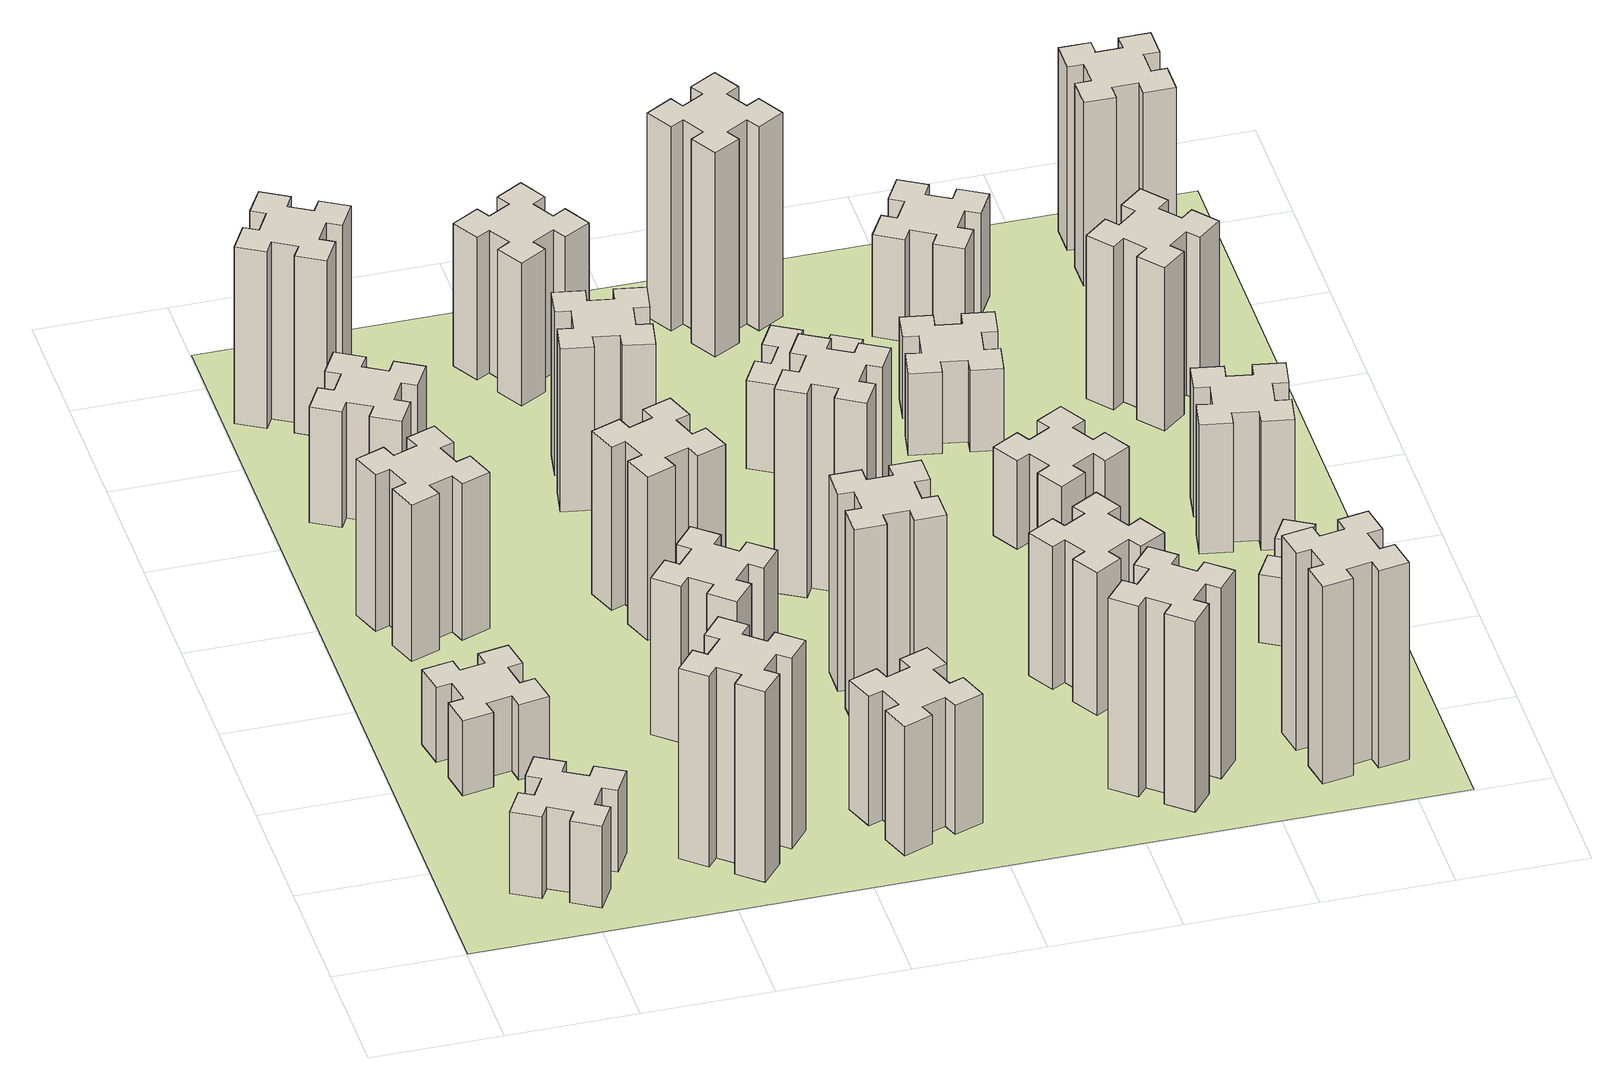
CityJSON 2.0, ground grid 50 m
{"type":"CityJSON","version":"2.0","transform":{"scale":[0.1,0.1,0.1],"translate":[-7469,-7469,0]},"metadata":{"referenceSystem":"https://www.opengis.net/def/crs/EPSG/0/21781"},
"CityObjects":{
"building1":{"type":"Building","attributes":{"class":"1000","function":"1000","usage":"1000","yearOfConstruction":2016,"roofType":"1000","measuredHeight":36,"storeysAboveGround":30,"storeysBelowGround":0},"geometry":[{"type":"Solid","lod":"1","boundaries":[[[[0,1,2,3,4,5,6,7,8,9,10,11,12,13,14,15,16,17,18,19]],[[17,16,20,21]],[[16,15,22,20]],[[15,14,23,22]],[[14,13,24,23]],[[13,12,25,24]],[[12,11,26,25]],[[11,10,27,26]],[[10,9,28,27]],[[9,8,29,28]],[[8,7,30,29]],[[7,6,31,30]],[[6,5,32,31]],[[5,4,33,32]],[[4,3,34,33]],[[3,2,35,34]],[[2,1,36,35]],[[1,0,37,36]],[[0,19,38,37]],[[19,18,39,38]],[[18,17,21,39]],[[24,25,26,27,28,29,30,31,32,33,34,35,36,37,38,39,21,20,22,23]]]]}]},
"building2":{"type":"Building","attributes":{"class":"1000","function":"1000","usage":"1000","yearOfConstruction":2016,"roofType":"1000","measuredHeight":33,"storeysAboveGround":30,"storeysBelowGround":0},"geometry":[{"type":"Solid","lod":"1","boundaries":[[[[40,41,42,43,44,45,46,47,48,49,50,51,52,53,54,55,56,57,58,59]],[[57,56,60,61]],[[56,55,62,60]],[[55,54,63,62]],[[54,53,64,63]],[[53,52,65,64]],[[52,51,66,65]],[[51,50,67,66]],[[50,49,68,67]],[[49,48,69,68]],[[48,47,70,69]],[[47,46,71,70]],[[46,45,72,71]],[[45,44,73,72]],[[44,43,74,73]],[[43,42,75,74]],[[42,41,76,75]],[[41,40,77,76]],[[40,59,78,77]],[[59,58,79,78]],[[58,57,61,79]],[[64,65,66,67,68,69,70,71,72,73,74,75,76,77,78,79,61,60,62,63]]]]}]},
"building3":{"type":"Building","attributes":{"class":"1000","function":"1000","usage":"1000","yearOfConstruction":2016,"roofType":"1000","measuredHeight":69,"storeysAboveGround":30,"storeysBelowGround":0},"geometry":[{"type":"Solid","lod":"1","boundaries":[[[[80,81,82,83,84,85,86,87,88,89,90,91,92,93,94,95,96,97,98,99]],[[97,96,100,101]],[[96,95,102,100]],[[95,94,103,102]],[[94,93,104,103]],[[93,92,105,104]],[[92,91,106,105]],[[91,90,107,106]],[[90,89,108,107]],[[89,88,109,108]],[[88,87,110,109]],[[87,86,111,110]],[[86,85,112,111]],[[85,84,113,112]],[[84,83,114,113]],[[83,82,115,114]],[[82,81,116,115]],[[81,80,117,116]],[[80,99,118,117]],[[99,98,119,118]],[[98,97,101,119]],[[104,105,106,107,108,109,110,111,112,113,114,115,116,117,118,119,101,100,102,103]]]]}]},
"building4":{"type":"Building","attributes":{"class":"1000","function":"1000","usage":"1000","yearOfConstruction":2016,"roofType":"1000","measuredHeight":51,"storeysAboveGround":30,"storeysBelowGround":0},"geometry":[{"type":"Solid","lod":"1","boundaries":[[[[120,121,122,123,124,125,126,127,128,129,130,131,132,133,134,135,136,137,138,139]],[[137,136,140,141]],[[136,135,142,140]],[[135,134,143,142]],[[134,133,144,143]],[[133,132,145,144]],[[132,131,146,145]],[[131,130,147,146]],[[130,129,148,147]],[[129,128,149,148]],[[128,127,150,149]],[[127,126,151,150]],[[126,125,152,151]],[[125,124,153,152]],[[124,123,154,153]],[[123,122,155,154]],[[122,121,156,155]],[[121,120,157,156]],[[120,139,158,157]],[[139,138,159,158]],[[138,137,141,159]],[[144,145,146,147,148,149,150,151,152,153,154,155,156,157,158,159,141,140,142,143]]]]}]},
"building5":{"type":"Building","attributes":{"class":"1000","function":"1000","usage":"1000","yearOfConstruction":2016,"roofType":"1000","measuredHeight":84,"storeysAboveGround":30,"storeysBelowGround":0},"geometry":[{"type":"Solid","lod":"1","boundaries":[[[[160,161,162,163,164,165,166,167,168,169,170,171,172,173,174,175,176,177,178,179]],[[177,176,180,181]],[[176,175,182,180]],[[175,174,183,182]],[[174,173,184,183]],[[173,172,185,184]],[[172,171,186,185]],[[171,170,187,186]],[[170,169,188,187]],[[169,168,189,188]],[[168,167,190,189]],[[167,166,191,190]],[[166,165,192,191]],[[165,164,193,192]],[[164,163,194,193]],[[163,162,195,194]],[[162,161,196,195]],[[161,160,197,196]],[[160,179,198,197]],[[179,178,199,198]],[[178,177,181,199]],[[184,185,186,187,188,189,190,191,192,193,194,195,196,197,198,199,181,180,182,183]]]]}]},
"building6":{"type":"Building","attributes":{"class":"1000","function":"1000","usage":"1000","yearOfConstruction":2016,"roofType":"1000","measuredHeight":78,"storeysAboveGround":30,"storeysBelowGround":0},"geometry":[{"type":"Solid","lod":"1","boundaries":[[[[200,201,202,203,204,205,206,207,208,209,210,211,212,213,214,215,216,217,218,219]],[[217,216,220,221]],[[216,215,222,220]],[[215,214,223,222]],[[214,213,224,223]],[[213,212,225,224]],[[212,211,226,225]],[[211,210,227,226]],[[210,209,228,227]],[[209,208,229,228]],[[208,207,230,229]],[[207,206,231,230]],[[206,205,232,231]],[[205,204,233,232]],[[204,203,234,233]],[[203,202,235,234]],[[202,201,236,235]],[[201,200,237,236]],[[200,219,238,237]],[[219,218,239,238]],[[218,217,221,239]],[[224,225,226,227,228,229,230,231,232,233,234,235,236,237,238,239,221,220,222,223]]]]}]},
"building7":{"type":"Building","attributes":{"class":"1000","function":"1000","usage":"1000","yearOfConstruction":2016,"roofType":"1000","measuredHeight":69,"storeysAboveGround":30,"storeysBelowGround":0},"geometry":[{"type":"Solid","lod":"1","boundaries":[[[[240,241,242,243,244,245,246,247,248,249,250,251,252,253,254,255,256,257,258,259]],[[257,256,260,261]],[[256,255,262,260]],[[255,254,263,262]],[[254,253,264,263]],[[253,252,265,264]],[[252,251,266,265]],[[251,250,267,266]],[[250,249,268,267]],[[249,248,269,268]],[[248,247,270,269]],[[247,246,271,270]],[[246,245,272,271]],[[245,244,273,272]],[[244,243,274,273]],[[243,242,275,274]],[[242,241,276,275]],[[241,240,277,276]],[[240,259,278,277]],[[259,258,279,278]],[[258,257,261,279]],[[264,265,266,267,268,269,270,271,272,273,274,275,276,277,278,279,261,260,262,263]]]]}]},
"building8":{"type":"Building","attributes":{"class":"1000","function":"1000","usage":"1000","yearOfConstruction":2016,"roofType":"1000","measuredHeight":72,"storeysAboveGround":30,"storeysBelowGround":0},"geometry":[{"type":"Solid","lod":"1","boundaries":[[[[280,281,282,283,284,285,286,287,288,289,290,291,292,293,294,295,296,297,298,299]],[[297,296,300,301]],[[296,295,302,300]],[[295,294,303,302]],[[294,293,304,303]],[[293,292,305,304]],[[292,291,306,305]],[[291,290,307,306]],[[290,289,308,307]],[[289,288,309,308]],[[288,287,310,309]],[[287,286,311,310]],[[286,285,312,311]],[[285,284,313,312]],[[284,283,314,313]],[[283,282,315,314]],[[282,281,316,315]],[[281,280,317,316]],[[280,299,318,317]],[[299,298,319,318]],[[298,297,301,319]],[[304,305,306,307,308,309,310,311,312,313,314,315,316,317,318,319,301,300,302,303]]]]}]},
"building9":{"type":"Building","attributes":{"class":"1000","function":"1000","usage":"1000","yearOfConstruction":2016,"roofType":"1000","measuredHeight":57,"storeysAboveGround":30,"storeysBelowGround":0},"geometry":[{"type":"Solid","lod":"1","boundaries":[[[[320,321,322,323,324,325,326,327,328,329,330,331,332,333,334,335,336,337,338,339]],[[337,336,340,341]],[[336,335,342,340]],[[335,334,343,342]],[[334,333,344,343]],[[333,332,345,344]],[[332,331,346,345]],[[331,330,347,346]],[[330,329,348,347]],[[329,328,349,348]],[[328,327,350,349]],[[327,326,351,350]],[[326,325,352,351]],[[325,324,353,352]],[[324,323,354,353]],[[323,322,355,354]],[[322,321,356,355]],[[321,320,357,356]],[[320,339,358,357]],[[339,338,359,358]],[[338,337,341,359]],[[344,345,346,347,348,349,350,351,352,353,354,355,356,357,358,359,341,340,342,343]]]]}]},
"building10":{"type":"Building","attributes":{"class":"1000","function":"1000","usage":"1000","yearOfConstruction":2016,"roofType":"1000","measuredHeight":72,"storeysAboveGround":30,"storeysBelowGround":0},"geometry":[{"type":"Solid","lod":"1","boundaries":[[[[360,361,362,363,364,365,366,367,368,369,370,371,372,373,374,375,376,377,378,379]],[[377,376,380,381]],[[376,375,382,380]],[[375,374,383,382]],[[374,373,384,383]],[[373,372,385,384]],[[372,371,386,385]],[[371,370,387,386]],[[370,369,388,387]],[[369,368,389,388]],[[368,367,390,389]],[[367,366,391,390]],[[366,365,392,391]],[[365,364,393,392]],[[364,363,394,393]],[[363,362,395,394]],[[362,361,396,395]],[[361,360,397,396]],[[360,379,398,397]],[[379,378,399,398]],[[378,377,381,399]],[[384,385,386,387,388,389,390,391,392,393,394,395,396,397,398,399,381,380,382,383]]]]}]},
"building11":{"type":"Building","attributes":{"class":"1000","function":"1000","usage":"1000","yearOfConstruction":2016,"roofType":"1000","measuredHeight":63,"storeysAboveGround":30,"storeysBelowGround":0},"geometry":[{"type":"Solid","lod":"1","boundaries":[[[[400,401,402,403,404,405,406,407,408,409,410,411,412,413,414,415,416,417,418,419]],[[417,416,420,421]],[[416,415,422,420]],[[415,414,423,422]],[[414,413,424,423]],[[413,412,425,424]],[[412,411,426,425]],[[411,410,427,426]],[[410,409,428,427]],[[409,408,429,428]],[[408,407,430,429]],[[407,406,431,430]],[[406,405,432,431]],[[405,404,433,432]],[[404,403,434,433]],[[403,402,435,434]],[[402,401,436,435]],[[401,400,437,436]],[[400,419,438,437]],[[419,418,439,438]],[[418,417,421,439]],[[424,425,426,427,428,429,430,431,432,433,434,435,436,437,438,439,421,420,422,423]]]]}]},
"building12":{"type":"Building","attributes":{"class":"1000","function":"1000","usage":"1000","yearOfConstruction":2016,"roofType":"1000","measuredHeight":87,"storeysAboveGround":30,"storeysBelowGround":0},"geometry":[{"type":"Solid","lod":"1","boundaries":[[[[440,441,442,443,444,445,446,447,448,449,450,451,452,453,454,455,456,457,458,459]],[[457,456,460,461]],[[456,455,462,460]],[[455,454,463,462]],[[454,453,464,463]],[[453,452,465,464]],[[452,451,466,465]],[[451,450,467,466]],[[450,449,468,467]],[[449,448,469,468]],[[448,447,470,469]],[[447,446,471,470]],[[446,445,472,471]],[[445,444,473,472]],[[444,443,474,473]],[[443,442,475,474]],[[442,441,476,475]],[[441,440,477,476]],[[440,459,478,477]],[[459,458,479,478]],[[458,457,461,479]],[[464,465,466,467,468,469,470,471,472,473,474,475,476,477,478,479,461,460,462,463]]]]}]},
"building13":{"type":"Building","attributes":{"class":"1000","function":"1000","usage":"1000","yearOfConstruction":2016,"roofType":"1000","measuredHeight":90,"storeysAboveGround":30,"storeysBelowGround":0},"geometry":[{"type":"Solid","lod":"1","boundaries":[[[[480,481,482,483,484,485,486,487,488,489,490,491,492,493,494,495,496,497,498,499]],[[497,496,500,501]],[[496,495,502,500]],[[495,494,503,502]],[[494,493,504,503]],[[493,492,505,504]],[[492,491,506,505]],[[491,490,507,506]],[[490,489,508,507]],[[489,488,509,508]],[[488,487,510,509]],[[487,486,511,510]],[[486,485,512,511]],[[485,484,513,512]],[[484,483,514,513]],[[483,482,515,514]],[[482,481,516,515]],[[481,480,517,516]],[[480,499,518,517]],[[499,498,519,518]],[[498,497,501,519]],[[504,505,506,507,508,509,510,511,512,513,514,515,516,517,518,519,501,500,502,503]]]]}]},
"building14":{"type":"Building","attributes":{"class":"1000","function":"1000","usage":"1000","yearOfConstruction":2016,"roofType":"1000","measuredHeight":39,"storeysAboveGround":30,"storeysBelowGround":0},"geometry":[{"type":"Solid","lod":"1","boundaries":[[[[520,521,522,523,524,525,526,527,528,529,530,531,532,533,534,535,536,537,538,539]],[[537,536,540,541]],[[536,535,542,540]],[[535,534,543,542]],[[534,533,544,543]],[[533,532,545,544]],[[532,531,546,545]],[[531,530,547,546]],[[530,529,548,547]],[[529,528,549,548]],[[528,527,550,549]],[[527,526,551,550]],[[526,525,552,551]],[[525,524,553,552]],[[524,523,554,553]],[[523,522,555,554]],[[522,521,556,555]],[[521,520,557,556]],[[520,539,558,557]],[[539,538,559,558]],[[538,537,541,559]],[[544,545,546,547,548,549,550,551,552,553,554,555,556,557,558,559,541,540,542,543]]]]}]},
"building15":{"type":"Building","attributes":{"class":"1000","function":"1000","usage":"1000","yearOfConstruction":2016,"roofType":"1000","measuredHeight":84,"storeysAboveGround":30,"storeysBelowGround":0},"geometry":[{"type":"Solid","lod":"1","boundaries":[[[[560,561,562,563,564,565,566,567,568,569,570,571,572,573,574,575,576,577,578,579]],[[577,576,580,581]],[[576,575,582,580]],[[575,574,583,582]],[[574,573,584,583]],[[573,572,585,584]],[[572,571,586,585]],[[571,570,587,586]],[[570,569,588,587]],[[569,568,589,588]],[[568,567,590,589]],[[567,566,591,590]],[[566,565,592,591]],[[565,564,593,592]],[[564,563,594,593]],[[563,562,595,594]],[[562,561,596,595]],[[561,560,597,596]],[[560,579,598,597]],[[579,578,599,598]],[[578,577,581,599]],[[584,585,586,587,588,589,590,591,592,593,594,595,596,597,598,599,581,580,582,583]]]]}]},
"building16":{"type":"Building","attributes":{"class":"1000","function":"1000","usage":"1000","yearOfConstruction":2016,"roofType":"1000","measuredHeight":90,"storeysAboveGround":30,"storeysBelowGround":0},"geometry":[{"type":"Solid","lod":"1","boundaries":[[[[600,601,602,603,604,605,606,607,608,609,610,611,612,613,614,615,616,617,618,619]],[[617,616,620,621]],[[616,615,622,620]],[[615,614,623,622]],[[614,613,624,623]],[[613,612,625,624]],[[612,611,626,625]],[[611,610,627,626]],[[610,609,628,627]],[[609,608,629,628]],[[608,607,630,629]],[[607,606,631,630]],[[606,605,632,631]],[[605,604,633,632]],[[604,603,634,633]],[[603,602,635,634]],[[602,601,636,635]],[[601,600,637,636]],[[600,619,638,637]],[[619,618,639,638]],[[618,617,621,639]],[[624,625,626,627,628,629,630,631,632,633,634,635,636,637,638,639,621,620,622,623]]]]}]},
"building17":{"type":"Building","attributes":{"class":"1000","function":"1000","usage":"1000","yearOfConstruction":2016,"roofType":"1000","measuredHeight":63,"storeysAboveGround":30,"storeysBelowGround":0},"geometry":[{"type":"Solid","lod":"1","boundaries":[[[[640,641,642,643,644,645,646,647,648,649,650,651,652,653,654,655,656,657,658,659]],[[657,656,660,661]],[[656,655,662,660]],[[655,654,663,662]],[[654,653,664,663]],[[653,652,665,664]],[[652,651,666,665]],[[651,650,667,666]],[[650,649,668,667]],[[649,648,669,668]],[[648,647,670,669]],[[647,646,671,670]],[[646,645,672,671]],[[645,644,673,672]],[[644,643,674,673]],[[643,642,675,674]],[[642,641,676,675]],[[641,640,677,676]],[[640,659,678,677]],[[659,658,679,678]],[[658,657,661,679]],[[664,665,666,667,668,669,670,671,672,673,674,675,676,677,678,679,661,660,662,663]]]]}]},
"building18":{"type":"Building","attributes":{"class":"1000","function":"1000","usage":"1000","yearOfConstruction":2016,"roofType":"1000","measuredHeight":39,"storeysAboveGround":30,"storeysBelowGround":0},"geometry":[{"type":"Solid","lod":"1","boundaries":[[[[680,681,682,683,684,685,686,687,688,689,690,691,692,693,694,695,696,697,698,699]],[[697,696,700,701]],[[696,695,702,700]],[[695,694,703,702]],[[694,693,704,703]],[[693,692,705,704]],[[692,691,706,705]],[[691,690,707,706]],[[690,689,708,707]],[[689,688,709,708]],[[688,687,710,709]],[[687,686,711,710]],[[686,685,712,711]],[[685,684,713,712]],[[684,683,714,713]],[[683,682,715,714]],[[682,681,716,715]],[[681,680,717,716]],[[680,699,718,717]],[[699,698,719,718]],[[698,697,701,719]],[[704,705,706,707,708,709,710,711,712,713,714,715,716,717,718,719,701,700,702,703]]]]}]},
"building19":{"type":"Building","attributes":{"class":"1000","function":"1000","usage":"1000","yearOfConstruction":2016,"roofType":"1000","measuredHeight":36,"storeysAboveGround":30,"storeysBelowGround":0},"geometry":[{"type":"Solid","lod":"1","boundaries":[[[[720,721,722,723,724,725,726,727,728,729,730,731,732,733,734,735,736,737,738,739]],[[737,736,740,741]],[[736,735,742,740]],[[735,734,743,742]],[[734,733,744,743]],[[733,732,745,744]],[[732,731,746,745]],[[731,730,747,746]],[[730,729,748,747]],[[729,728,749,748]],[[728,727,750,749]],[[727,726,751,750]],[[726,725,752,751]],[[725,724,753,752]],[[724,723,754,753]],[[723,722,755,754]],[[722,721,756,755]],[[721,720,757,756]],[[720,739,758,757]],[[739,738,759,758]],[[738,737,741,759]],[[744,745,746,747,748,749,750,751,752,753,754,755,756,757,758,759,741,740,742,743]]]]}]},
"building20":{"type":"Building","attributes":{"class":"1000","function":"1000","usage":"1000","yearOfConstruction":2016,"roofType":"1000","measuredHeight":87,"storeysAboveGround":30,"storeysBelowGround":0},"geometry":[{"type":"Solid","lod":"1","boundaries":[[[[760,761,762,763,764,765,766,767,768,769,770,771,772,773,774,775,776,777,778,779]],[[777,776,780,781]],[[776,775,782,780]],[[775,774,783,782]],[[774,773,784,783]],[[773,772,785,784]],[[772,771,786,785]],[[771,770,787,786]],[[770,769,788,787]],[[769,768,789,788]],[[768,767,790,789]],[[767,766,791,790]],[[766,765,792,791]],[[765,764,793,792]],[[764,763,794,793]],[[763,762,795,794]],[[762,761,796,795]],[[761,760,797,796]],[[760,779,798,797]],[[779,778,799,798]],[[778,777,781,799]],[[784,785,786,787,788,789,790,791,792,793,794,795,796,797,798,799,781,780,782,783]]]]}]},
"building21":{"type":"Building","attributes":{"class":"1000","function":"1000","usage":"1000","yearOfConstruction":2016,"roofType":"1000","measuredHeight":45,"storeysAboveGround":30,"storeysBelowGround":0},"geometry":[{"type":"Solid","lod":"1","boundaries":[[[[800,801,802,803,804,805,806,807,808,809,810,811,812,813,814,815,816,817,818,819]],[[817,816,820,821]],[[816,815,822,820]],[[815,814,823,822]],[[814,813,824,823]],[[813,812,825,824]],[[812,811,826,825]],[[811,810,827,826]],[[810,809,828,827]],[[809,808,829,828]],[[808,807,830,829]],[[807,806,831,830]],[[806,805,832,831]],[[805,804,833,832]],[[804,803,834,833]],[[803,802,835,834]],[[802,801,836,835]],[[801,800,837,836]],[[800,819,838,837]],[[819,818,839,838]],[[818,817,821,839]],[[824,825,826,827,828,829,830,831,832,833,834,835,836,837,838,839,821,820,822,823]]]]}]},
"building22":{"type":"Building","attributes":{"class":"1000","function":"1000","usage":"1000","yearOfConstruction":2016,"roofType":"1000","measuredHeight":30,"storeysAboveGround":30,"storeysBelowGround":0},"geometry":[{"type":"Solid","lod":"1","boundaries":[[[[840,841,842,843,844,845,846,847,848,849,850,851,852,853,854,855,856,857,858,859]],[[857,856,860,861]],[[856,855,862,860]],[[855,854,863,862]],[[854,853,864,863]],[[853,852,865,864]],[[852,851,866,865]],[[851,850,867,866]],[[850,849,868,867]],[[849,848,869,868]],[[848,847,870,869]],[[847,846,871,870]],[[846,845,872,871]],[[845,844,873,872]],[[844,843,874,873]],[[843,842,875,874]],[[842,841,876,875]],[[841,840,877,876]],[[840,859,878,877]],[[859,858,879,878]],[[858,857,861,879]],[[864,865,866,867,868,869,870,871,872,873,874,875,876,877,878,879,861,860,862,863]]]]}]},
"building23":{"type":"Building","attributes":{"class":"1000","function":"1000","usage":"1000","yearOfConstruction":2016,"roofType":"1000","measuredHeight":57,"storeysAboveGround":30,"storeysBelowGround":0},"geometry":[{"type":"Solid","lod":"1","boundaries":[[[[880,881,882,883,884,885,886,887,888,889,890,891,892,893,894,895,896,897,898,899]],[[897,896,900,901]],[[896,895,902,900]],[[895,894,903,902]],[[894,893,904,903]],[[893,892,905,904]],[[892,891,906,905]],[[891,890,907,906]],[[890,889,908,907]],[[889,888,909,908]],[[888,887,910,909]],[[887,886,911,910]],[[886,885,912,911]],[[885,884,913,912]],[[884,883,914,913]],[[883,882,915,914]],[[882,881,916,915]],[[881,880,917,916]],[[880,899,918,917]],[[899,898,919,918]],[[898,897,901,919]],[[904,905,906,907,908,909,910,911,912,913,914,915,916,917,918,919,901,900,902,903]]]]}]},
"building24":{"type":"Building","attributes":{"class":"1000","function":"1000","usage":"1000","yearOfConstruction":2016,"roofType":"1000","measuredHeight":72,"storeysAboveGround":30,"storeysBelowGround":0},"geometry":[{"type":"Solid","lod":"1","boundaries":[[[[920,921,922,923,924,925,926,927,928,929,930,931,932,933,934,935,936,937,938,939]],[[937,936,940,941]],[[936,935,942,940]],[[935,934,943,942]],[[934,933,944,943]],[[933,932,945,944]],[[932,931,946,945]],[[931,930,947,946]],[[930,929,948,947]],[[929,928,949,948]],[[928,927,950,949]],[[927,926,951,950]],[[926,925,952,951]],[[925,924,953,952]],[[924,923,954,953]],[[923,922,955,954]],[[922,921,956,955]],[[921,920,957,956]],[[920,939,958,957]],[[939,938,959,958]],[[938,937,941,959]],[[944,945,946,947,948,949,950,951,952,953,954,955,956,957,958,959,941,940,942,943]]]]}]},
"building25":{"type":"Building","attributes":{"class":"1000","function":"1000","usage":"1000","yearOfConstruction":2016,"roofType":"1000","measuredHeight":81,"storeysAboveGround":30,"storeysBelowGround":0},"geometry":[{"type":"Solid","lod":"1","boundaries":[[[[960,961,962,963,964,965,966,967,968,969,970,971,972,973,974,975,976,977,978,979]],[[977,976,980,981]],[[976,975,982,980]],[[975,974,983,982]],[[974,973,984,983]],[[973,972,985,984]],[[972,971,986,985]],[[971,970,987,986]],[[970,969,988,987]],[[969,968,989,988]],[[968,967,990,989]],[[967,966,991,990]],[[966,965,992,991]],[[965,964,993,992]],[[964,963,994,993]],[[963,962,995,994]],[[962,961,996,995]],[[961,960,997,996]],[[960,979,998,997]],[[979,978,999,998]],[[978,977,981,999]],[[984,985,986,987,988,989,990,991,992,993,994,995,996,997,998,999,981,980,982,983]]]]}]},
"landuse1":{"type":"LandUse","attributes":{"name":"plot1","function":"1010"},"geometry":[{"type":"MultiSurface","lod":"1","boundaries":[[[1000,1001,1002,1003]]]}]}
},
"vertices":[
[546,277,0],[596,364,0],[648,334,0],[708,438,0],[604,498,0],[574,446,0],[487,496,0],[517,548,0],[413,608,0],[353,504,0],[405,474,0],[355,387,0],[303,417,0],[243,313,0],[347,253,0],[377,305,0],[464,255,0],[434,203,0],[538,143,0],[598,247,0],[464,255,360],[434,203,360],[377,305,360],[347,253,360],[243,313,360],[303,417,360],[355,387,360],[405,474,360],[353,504,360],[413,608,360],[517,548,360],[487,496,360],[574,446,360],[604,498,360],[708,438,360],[648,334,360],[596,364,360],[546,277,360],[598,247,360],[538,143,360],
[405,1232,0],[307,1215,0],[297,1274,0],[178,1253,0],[199,1135,0],[258,1145,0],[276,1047,0],[217,1037,0],[237,918,0],[356,939,0],[345,998,0],[444,1016,0],[454,957,0],[572,977,0],[551,1096,0],[492,1085,0],[475,1184,0],[534,1194,0],[513,1312,0],[395,1291,0],[475,1184,330],[534,1194,330],[492,1085,330],[551,1096,330],[572,977,330],[454,957,330],[444,1016,330],[345,998,330],[356,939,330],[237,918,330],[217,1037,330],[276,1047,330],[258,1145,330],[199,1135,330],[178,1253,330],[297,1274,330],[307,1215,330],[405,1232,330],[395,1291,330],[513,1312,330],
[366,1835,0],[460,1869,0],[480,1813,0],[593,1854,0],[552,1967,0],[496,1946,0],[462,2040,0],[518,2060,0],[477,2173,0],[364,2132,0],[385,2076,0],[291,2042,0],[270,2098,0],[157,2057,0],[199,1944,0],[255,1965,0],[289,1871,0],[233,1850,0],[274,1737,0],[387,1779,0],[289,1871,690],[233,1850,690],[255,1965,690],[199,1944,690],[157,2057,690],[270,2098,690],[291,2042,690],[385,2076,690],[364,2132,690],[477,2173,690],[518,2060,690],[462,2040,690],[496,1946,690],[552,1967,690],[593,1854,690],[480,1813,690],[460,1869,690],[366,1835,690],[387,1779,690],[274,1737,690],
[446,2597,0],[496,2684,0],[548,2654,0],[608,2758,0],[504,2818,0],[474,2766,0],[387,2816,0],[417,2868,0],[313,2928,0],[253,2824,0],[305,2794,0],[255,2707,0],[203,2737,0],[143,2633,0],[247,2573,0],[277,2625,0],[364,2575,0],[334,2523,0],[438,2463,0],[498,2567,0],[364,2575,510],[334,2523,510],[277,2625,510],[247,2573,510],[143,2633,510],[203,2737,510],[255,2707,510],[305,2794,510],[253,2824,510],[313,2928,510],[417,2868,510],[387,2816,510],[474,2766,510],[504,2818,510],[608,2758,510],[548,2654,510],[496,2684,510],[446,2597,510],[498,2567,510],[438,2463,510],
[1224,427,0],[1148,492,0],[1186,538,0],[1094,615,0],[1017,523,0],[1063,484,0],[999,408,0],[953,446,0],[876,354,0],[968,277,0],[1006,323,0],[1083,259,0],[1044,213,0],[1136,136,0],[1213,228,0],[1167,266,0],[1232,343,0],[1278,304,0],[1355,396,0],[1263,473,0],[1232,343,840],[1278,304,840],[1167,266,840],[1213,228,840],[1136,136,840],[1044,213,840],[1083,259,840],[1006,323,840],[968,277,840],[876,354,840],[953,446,840],[999,408,840],[1063,484,840],[1017,523,840],[1094,615,840],[1186,538,840],[1148,492,840],[1224,427,840],[1263,473,840],[1355,396,840],
[374,3406,0],[287,3456,0],[317,3508,0],[213,3568,0],[153,3464,0],[205,3434,0],[155,3347,0],[103,3377,0],[43,3273,0],[147,3213,0],[177,3265,0],[264,3215,0],[234,3163,0],[338,3103,0],[398,3207,0],[346,3237,0],[396,3324,0],[448,3294,0],[508,3398,0],[404,3458,0],[396,3324,780],[448,3294,780],[346,3237,780],[398,3207,780],[338,3103,780],[234,3163,780],[264,3215,780],[177,3265,780],[147,3213,780],[43,3273,780],[103,3377,780],[155,3347,780],[205,3434,780],[153,3464,780],[213,3568,780],[317,3508,780],[287,3456,780],[374,3406,780],[404,3458,780],[508,3398,780],
[1324,1167,0],[1248,1232,0],[1286,1278,0],[1194,1355,0],[1117,1263,0],[1163,1224,0],[1099,1148,0],[1053,1186,0],[976,1094,0],[1068,1017,0],[1106,1063,0],[1183,999,0],[1144,953,0],[1236,876,0],[1313,968,0],[1267,1006,0],[1332,1083,0],[1378,1044,0],[1455,1136,0],[1363,1213,0],[1332,1083,690],[1378,1044,690],[1267,1006,690],[1313,968,690],[1236,876,690],[1144,953,690],[1183,999,690],[1106,1063,690],[1068,1017,690],[976,1094,690],[1053,1186,690],[1099,1148,690],[1163,1224,690],[1117,1263,690],[1194,1355,690],[1286,1278,690],[1248,1232,690],[1324,1167,690],[1363,1213,690],[1455,1136,690],
[1225,1976,0],[1131,1942,0],[1110,1998,0],[997,1957,0],[1039,1844,0],[1095,1865,0],[1129,1771,0],[1073,1750,0],[1114,1637,0],[1227,1679,0],[1206,1735,0],[1300,1769,0],[1320,1713,0],[1433,1754,0],[1392,1867,0],[1336,1846,0],[1302,1940,0],[1358,1960,0],[1317,2073,0],[1204,2032,0],[1302,1940,720],[1358,1960,720],[1336,1846,720],[1392,1867,720],[1433,1754,720],[1320,1713,720],[1300,1769,720],[1206,1735,720],[1227,1679,720],[1114,1637,720],[1073,1750,720],[1129,1771,720],[1095,1865,720],[1039,1844,720],[997,1957,720],[1110,1998,720],[1131,1942,720],[1225,1976,720],[1204,2032,720],[1317,2073,720],
[1635,385,0],[1669,291,0],[1613,270,0],[1654,157,0],[1767,199,0],[1746,255,0],[1840,289,0],[1860,233,0],[1973,274,0],[1932,387,0],[1876,366,0],[1842,460,0],[1898,480,0],[1857,593,0],[1744,552,0],[1765,496,0],[1671,462,0],[1650,518,0],[1537,477,0],[1579,364,0],[1671,462,570],[1650,518,570],[1765,496,570],[1744,552,570],[1857,593,570],[1898,480,570],[1842,460,570],[1876,366,570],[1932,387,570],[1973,274,570],[1860,233,570],[1840,289,570],[1746,255,570],[1767,199,570],[1654,157,570],[1613,270,570],[1669,291,570],[1635,385,570],[1579,364,570],[1537,477,570],
[1315,2527,0],[1332,2625,0],[1391,2615,0],[1412,2733,0],[1294,2754,0],[1284,2695,0],[1185,2712,0],[1196,2771,0],[1077,2792,0],[1057,2674,0],[1116,2664,0],[1098,2565,0],[1039,2576,0],[1018,2457,0],[1137,2437,0],[1147,2496,0],[1245,2478,0],[1235,2419,0],[1353,2398,0],[1374,2517,0],[1245,2478,720],[1235,2419,720],[1147,2496,720],[1137,2437,720],[1018,2457,720],[1039,2576,720],[1098,2565,720],[1116,2664,720],[1057,2674,720],[1077,2792,720],[1196,2771,720],[1185,2712,720],[1284,2695,720],[1294,2754,720],[1412,2733,720],[1391,2615,720],[1332,2625,720],[1315,2527,720],[1374,2517,720],[1353,2398,720],
[1104,3456,0],[1017,3406,0],[987,3458,0],[883,3398,0],[943,3294,0],[995,3324,0],[1045,3237,0],[993,3207,0],[1053,3103,0],[1157,3163,0],[1127,3215,0],[1214,3265,0],[1244,3213,0],[1348,3273,0],[1288,3377,0],[1236,3347,0],[1186,3434,0],[1238,3464,0],[1178,3568,0],[1074,3508,0],[1186,3434,630],[1238,3464,630],[1236,3347,630],[1288,3377,630],[1348,3273,630],[1244,3213,630],[1214,3265,630],[1127,3215,630],[1157,3163,630],[1053,3103,630],[993,3207,630],[1045,3237,630],[995,3324,630],[943,3294,630],[883,3398,630],[987,3458,630],[1017,3406,630],[1104,3456,630],[1074,3508,630],[1178,3568,630],
[1745,1165,0],[1745,1065,0],[1685,1065,0],[1685,945,0],[1805,945,0],[1805,1005,0],[1905,1005,0],[1905,945,0],[2025,945,0],[2025,1065,0],[1965,1065,0],[1965,1165,0],[2025,1165,0],[2025,1285,0],[1905,1285,0],[1905,1225,0],[1805,1225,0],[1805,1285,0],[1685,1285,0],[1685,1165,0],[1805,1225,870],[1805,1285,870],[1905,1225,870],[1905,1285,870],[2025,1285,870],[2025,1165,870],[1965,1165,870],[1965,1065,870],[2025,1065,870],[2025,945,870],[1905,945,870],[1905,1005,870],[1805,1005,870],[1805,945,870],[1685,945,870],[1685,1065,870],[1745,1065,870],[1745,1165,870],[1685,1165,870],[1685,1285,870],
[1785,1954,0],[1735,1867,0],[1683,1897,0],[1623,1793,0],[1727,1733,0],[1757,1785,0],[1844,1735,0],[1814,1683,0],[1918,1623,0],[1978,1727,0],[1926,1757,0],[1976,1844,0],[2028,1814,0],[2088,1918,0],[1984,1978,0],[1954,1926,0],[1867,1976,0],[1897,2028,0],[1793,2088,0],[1733,1984,0],[1867,1976,900],[1897,2028,900],[1954,1926,900],[1984,1978,900],[2088,1918,900],[2028,1814,900],[1976,1844,900],[1926,1757,900],[1978,1727,900],[1918,1623,900],[1814,1683,900],[1844,1735,900],[1757,1785,900],[1727,1733,900],[1623,1793,900],[1683,1897,900],[1735,1867,900],[1785,1954,900],[1733,1984,900],[1793,2088,900],
[2026,2497,0],[2076,2584,0],[2128,2554,0],[2188,2658,0],[2084,2718,0],[2054,2666,0],[1967,2716,0],[1997,2768,0],[1893,2828,0],[1833,2724,0],[1885,2694,0],[1835,2607,0],[1783,2637,0],[1723,2533,0],[1827,2473,0],[1857,2525,0],[1944,2475,0],[1914,2423,0],[2018,2363,0],[2078,2467,0],[1944,2475,390],[1914,2423,390],[1857,2525,390],[1827,2473,390],[1723,2533,390],[1783,2637,390],[1835,2607,390],[1885,2694,390],[1833,2724,390],[1893,2828,390],[1997,2768,390],[1967,2716,390],[2054,2666,390],[2084,2718,390],[2188,2658,390],[2128,2554,390],[2076,2584,390],[2026,2497,390],[2078,2467,390],[2018,2363,390],
[2643,484,0],[2579,408,0],[2533,446,0],[2456,354,0],[2548,277,0],[2586,323,0],[2663,259,0],[2624,213,0],[2716,136,0],[2793,228,0],[2747,266,0],[2812,343,0],[2858,304,0],[2935,396,0],[2843,473,0],[2804,427,0],[2728,492,0],[2766,538,0],[2674,615,0],[2597,523,0],[2728,492,840],[2766,538,840],[2804,427,840],[2843,473,840],[2935,396,840],[2858,304,840],[2812,343,840],[2747,266,840],[2793,228,840],[2716,136,840],[2624,213,840],[2663,259,840],[2586,323,840],[2548,277,840],[2456,354,840],[2533,446,840],[2579,408,840],[2643,484,840],[2597,523,840],[2674,615,840],
[1844,3556,0],[1757,3506,0],[1727,3558,0],[1623,3498,0],[1683,3394,0],[1735,3424,0],[1785,3337,0],[1733,3307,0],[1793,3203,0],[1897,3263,0],[1867,3315,0],[1954,3365,0],[1984,3313,0],[2088,3373,0],[2028,3477,0],[1976,3447,0],[1926,3534,0],[1978,3564,0],[1918,3668,0],[1814,3608,0],[1926,3534,900],[1978,3564,900],[1976,3447,900],[2028,3477,900],[2088,3373,900],[1984,3313,900],[1954,3365,900],[1867,3315,900],[1897,3263,900],[1793,3203,900],[1733,3307,900],[1785,3337,900],[1735,3424,900],[1683,3394,900],[1623,3498,900],[1727,3558,900],[1757,3506,900],[1844,3556,900],[1814,3608,900],[1918,3668,900],
[2584,1136,0],[2497,1086,0],[2467,1138,0],[2363,1078,0],[2423,974,0],[2475,1004,0],[2525,917,0],[2473,887,0],[2533,783,0],[2637,843,0],[2607,895,0],[2694,945,0],[2724,893,0],[2828,953,0],[2768,1057,0],[2716,1027,0],[2666,1114,0],[2718,1144,0],[2658,1248,0],[2554,1188,0],[2666,1114,630],[2718,1144,630],[2716,1027,630],[2768,1057,630],[2828,953,630],[2724,893,630],[2694,945,630],[2607,895,630],[2637,843,630],[2533,783,630],[2473,887,630],[2525,917,630],[2475,1004,630],[2423,974,630],[2363,1078,630],[2467,1138,630],[2497,1086,630],[2584,1136,630],[2554,1188,630],[2658,1248,630],
[2707,1735,0],[2794,1785,0],[2824,1733,0],[2928,1793,0],[2868,1897,0],[2816,1867,0],[2766,1954,0],[2818,1984,0],[2758,2088,0],[2654,2028,0],[2684,1976,0],[2597,1926,0],[2567,1978,0],[2463,1918,0],[2523,1814,0],[2575,1844,0],[2625,1757,0],[2573,1727,0],[2633,1623,0],[2737,1683,0],[2625,1757,390],[2573,1727,390],[2575,1844,390],[2523,1814,390],[2463,1918,390],[2567,1978,390],[2597,1926,390],[2684,1976,390],[2654,2028,390],[2758,2088,390],[2818,1984,390],[2766,1954,390],[2816,1867,390],[2868,1897,390],[2928,1793,390],[2824,1733,390],[2794,1785,390],[2707,1735,390],[2737,1683,390],[2633,1623,390],
[2564,2695,0],[2465,2712,0],[2476,2771,0],[2357,2792,0],[2337,2674,0],[2396,2664,0],[2378,2565,0],[2319,2576,0],[2298,2457,0],[2417,2437,0],[2427,2496,0],[2525,2478,0],[2515,2419,0],[2633,2398,0],[2654,2517,0],[2595,2527,0],[2612,2625,0],[2671,2615,0],[2692,2733,0],[2574,2754,0],[2612,2625,360],[2671,2615,360],[2595,2527,360],[2654,2517,360],[2633,2398,360],[2515,2419,360],[2525,2478,360],[2427,2496,360],[2417,2437,360],[2298,2457,360],[2319,2576,360],[2378,2565,360],[2396,2664,360],[2337,2674,360],[2357,2792,360],[2476,2771,360],[2465,2712,360],[2564,2695,360],[2574,2754,360],[2692,2733,360],
[3305,258,0],[3404,276,0],[3414,217,0],[3532,237,0],[3511,356,0],[3452,345,0],[3435,444,0],[3494,454,0],[3473,572,0],[3355,551,0],[3365,492,0],[3267,475,0],[3257,534,0],[3138,513,0],[3159,395,0],[3218,405,0],[3236,307,0],[3177,297,0],[3197,178,0],[3316,199,0],[3236,307,870],[3177,297,870],[3218,405,870],[3159,395,870],[3138,513,870],[3257,534,870],[3267,475,870],[3365,492,870],[3355,551,870],[3473,572,870],[3494,454,870],[3435,444,870],[3452,345,870],[3511,356,870],[3532,237,870],[3414,217,870],[3404,276,870],[3305,258,870],[3316,199,870],[3197,178,870],
[2497,3165,0],[2584,3115,0],[2554,3063,0],[2658,3003,0],[2718,3107,0],[2666,3137,0],[2716,3224,0],[2768,3194,0],[2828,3298,0],[2724,3358,0],[2694,3306,0],[2607,3356,0],[2637,3408,0],[2533,3468,0],[2473,3364,0],[2525,3334,0],[2475,3247,0],[2423,3277,0],[2363,3173,0],[2467,3113,0],[2475,3247,450],[2423,3277,450],[2525,3334,450],[2473,3364,450],[2533,3468,450],[2637,3408,450],[2607,3356,450],[2694,3306,450],[2724,3358,450],[2828,3298,450],[2768,3194,450],[2716,3224,450],[2666,3137,450],[2718,3107,450],[2658,3003,450],[2554,3063,450],[2584,3115,450],[2497,3165,450],[2467,3113,450],[2363,3173,450],
[3337,1045,0],[3424,995,0],[3394,943,0],[3498,883,0],[3558,987,0],[3506,1017,0],[3556,1104,0],[3608,1074,0],[3668,1178,0],[3564,1238,0],[3534,1186,0],[3447,1236,0],[3477,1288,0],[3373,1348,0],[3313,1244,0],[3365,1214,0],[3315,1127,0],[3263,1157,0],[3203,1053,0],[3307,993,0],[3315,1127,300],[3263,1157,300],[3365,1214,300],[3313,1244,300],[3373,1348,300],[3477,1288,300],[3447,1236,300],[3534,1186,300],[3564,1238,300],[3668,1178,300],[3608,1074,300],[3556,1104,300],[3506,1017,300],[3558,987,300],[3498,883,300],[3394,943,300],[3424,995,300],[3337,1045,300],[3307,993,300],[3203,1053,300],
[3267,1656,0],[3365,1638,0],[3355,1579,0],[3473,1558,0],[3494,1677,0],[3435,1687,0],[3452,1785,0],[3511,1775,0],[3532,1893,0],[3414,1914,0],[3404,1855,0],[3305,1872,0],[3316,1931,0],[3197,1952,0],[3177,1834,0],[3236,1824,0],[3218,1725,0],[3159,1736,0],[3138,1617,0],[3257,1597,0],[3218,1725,570],[3159,1736,570],[3236,1824,570],[3177,1834,570],[3197,1952,570],[3316,1931,570],[3305,1872,570],[3404,1855,570],[3414,1914,570],[3532,1893,570],[3511,1775,570],[3452,1785,570],[3435,1687,570],[3494,1677,570],[3473,1558,570],[3355,1579,570],[3365,1638,570],[3267,1656,570],[3257,1597,570],[3138,1617,570],
[3119,2563,0],[3183,2486,0],[3137,2448,0],[3214,2356,0],[3306,2433,0],[3268,2479,0],[3344,2543,0],[3383,2497,0],[3475,2574,0],[3398,2666,0],[3352,2628,0],[3287,2704,0],[3333,2743,0],[3256,2835,0],[3164,2758,0],[3203,2712,0],[3126,2647,0],[3088,2693,0],[2996,2616,0],[3073,2524,0],[3126,2647,720],[3088,2693,720],[3203,2712,720],[3164,2758,720],[3256,2835,720],[3333,2743,720],[3287,2704,720],[3352,2628,720],[3398,2666,720],[3475,2574,720],[3383,2497,720],[3344,2543,720],[3268,2479,720],[3306,2433,720],[3214,2356,720],[3137,2448,720],[3183,2486,720],[3119,2563,720],[3073,2524,720],[2996,2616,720],
[3285,3325,0],[3385,3325,0],[3385,3265,0],[3505,3265,0],[3505,3385,0],[3445,3385,0],[3445,3485,0],[3505,3485,0],[3505,3605,0],[3385,3605,0],[3385,3545,0],[3285,3545,0],[3285,3605,0],[3165,3605,0],[3165,3485,0],[3225,3485,0],[3225,3385,0],[3165,3385,0],[3165,3265,0],[3285,3265,0],[3225,3385,810],[3165,3385,810],[3225,3485,810],[3165,3485,810],[3165,3605,810],[3285,3605,810],[3285,3545,810],[3385,3545,810],[3385,3605,810],[3505,3605,810],[3505,3485,810],[3445,3485,810],[3445,3385,810],[3505,3385,810],[3505,3265,810],[3385,3265,810],[3385,3325,810],[3285,3325,810],[3285,3265,810],[3165,3265,810],
[5,3705,0],[3705,3705,0],[3705,5,0],[5,5,0]
]}
